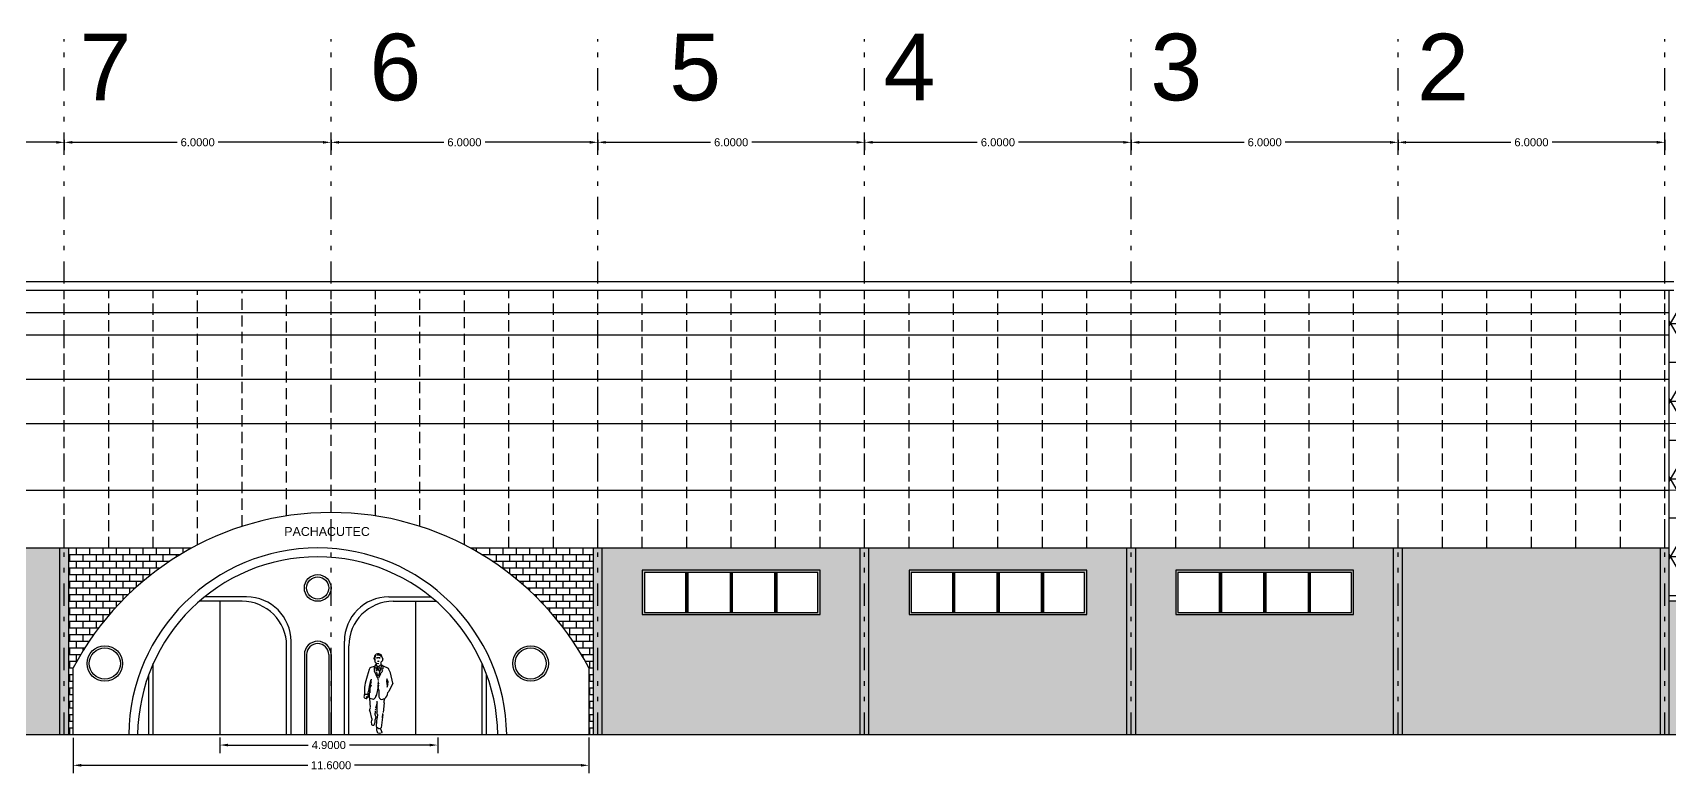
# Model space of a CAD drawing. Header units: inches. Extents: x 21 to 132, y 19 to 196.
# Drawn here: x 71.17 to 107.98, y 141.28 to 157.95 of the extents above; entities that cross this region are included whole.
import ezdxf

# ---------------------------------------------------------------- set-up
doc = ezdxf.new("R2010")
doc.units = ezdxf.units.IN
doc.header["$MEASUREMENT"] = 0
doc.linetypes.add('DIVIDE', pattern=[1.25, 0.5, -0.25, 0, -0.25, 0, -0.25])
doc.linetypes.add('HIDDEN', pattern=[0.375, 0.25, -0.125])
for name, color, linetype in [('ax', 40, 'DIVIDE'), ('D', 4, 'Continuous'), ('FURN', 253, 'Continuous'), ('inwall', 41, 'Continuous'), ('wall', 7, 'Continuous')]:
    doc.layers.add(name, color=color, linetype=linetype)
doc.layers.add('dimen', color=251, linetype='Continuous', lineweight=20)
doc.layers.add('door&win', color=5, linetype='Continuous', lineweight=25)
doc.styles.add('Annotative', font='arial.ttf')
doc.styles.get("Standard").update_dxf_attribs({"font": 'arial.ttf'})
doc.dimstyles.new('Annotative', dxfattribs={"dimscale": 0, "dimtxt": 0.18, "dimasz": 0.18, "dimexe": 0.18, "dimexo": 0.0625, "dimgap": 0.09, "dimtad": 0, "dimtih": 1, "dimtoh": 1, "dimdec": 4, "dimzin": 0, "dimdsep": 46, "dimtxsty": 'Standard', "dimcen": 0.09, "dimadec": 0, "dimazin": 0, "dimtfac": 1, "dimtdec": 4, "dimtofl": 0, "dimtmove": 0, "dimatfit": 3, "dimfxl": 1, "dimtolj": 1, "dimtzin": 0, "dimarcsym": 0})
doc.dimstyles.get("Standard").update_dxf_attribs({"dimtxt": 0.18, "dimasz": 0.18, "dimexe": 0.18, "dimexo": 0.0625, "dimgap": 0.09, "dimtad": 0, "dimtih": 1, "dimtoh": 1, "dimdec": 4, "dimzin": 0, "dimdsep": 46, "dimtxsty": 'Standard', "dimcen": 0.09, "dimadec": 0, "dimazin": 0, "dimtfac": 1, "dimtdec": 4, "dimtofl": 0, "dimtmove": 0, "dimatfit": 3, "dimfxl": 1, "dimtolj": 1, "dimtzin": 0, "dimarcsym": 0})

# ---------------------------------------------------------------- blocks, each defined once
blk = doc.blocks.new('*D49')
at = {"layer": 'Defpoints', "color": 0, "transparency": 16777216}
for p in [(65.879, 155.603), (71.879, 155.603), (71.879, 155.482)]:
    blk.add_point(p, dxfattribs=at)
at = {"layer": 'dimen', "color": 0, "lineweight": -2, "transparency": 16777216}
for p, q in [((65.879, 155.541), (65.879, 155.302)), ((66.059, 155.482), (68.415, 155.482)), ((71.699, 155.482), (69.343, 155.482)), ((71.879, 155.541), (71.879, 155.302))]:
    blk.add_line(p, q, dxfattribs=at)
at = {"layer": 'dimen', "color": 0, "transparency": 16777216}
for points in [[(66.059, 155.512), (66.059, 155.452), (65.879, 155.482)], [(71.699, 155.512), (71.699, 155.452), (71.879, 155.482)]]:
    blk.add_solid(points, dxfattribs=at)
at = {"layer": 'dimen', "color": 0, "transparency": 16777216, "insert": (68.879, 155.482), "char_height": 0.18, "attachment_point": 5, "style": 'Annotative'}
blk.add_mtext('\\A1;6.0000', dxfattribs=at)
blk = doc.blocks.new('*D37')
at = {"layer": 'Defpoints', "color": 0, "transparency": 16777216}
for p in [(72.079, 142.139), (83.679, 142.152), (72.079, 141.461)]:
    blk.add_point(p, dxfattribs=at)
at = {"layer": 'dimen', "color": 0, "lineweight": -2, "transparency": 16777216}
for p, q in [((83.679, 142.09), (83.679, 141.281)), ((72.079, 142.076), (72.079, 141.281)), ((72.259, 141.461), (77.354, 141.461)), ((83.499, 141.461), (78.404, 141.461))]:
    blk.add_line(p, q, dxfattribs=at)
at = {"layer": 'dimen', "color": 0, "transparency": 16777216}
for points in [[(72.259, 141.491), (72.259, 141.431), (72.079, 141.461)], [(83.499, 141.491), (83.499, 141.431), (83.679, 141.461)]]:
    blk.add_solid(points, dxfattribs=at)
at = {"layer": 'dimen', "color": 0, "transparency": 16777216, "insert": (77.879, 141.461), "char_height": 0.18, "attachment_point": 5}
blk.add_mtext('\\A1;11.6000', dxfattribs=at)
blk = doc.blocks.new('*D50')
at = {"layer": 'Defpoints', "color": 0, "transparency": 16777216}
for p in [(71.879, 155.603), (77.879, 155.603), (77.879, 155.482)]:
    blk.add_point(p, dxfattribs=at)
at = {"layer": 'dimen', "color": 0, "lineweight": -2, "transparency": 16777216}
for p, q in [((71.879, 155.541), (71.879, 155.302)), ((72.059, 155.482), (74.415, 155.482)), ((77.699, 155.482), (75.343, 155.482)), ((77.879, 155.541), (77.879, 155.302))]:
    blk.add_line(p, q, dxfattribs=at)
at = {"layer": 'dimen', "color": 0, "transparency": 16777216}
for points in [[(72.059, 155.512), (72.059, 155.452), (71.879, 155.482)], [(77.699, 155.512), (77.699, 155.452), (77.879, 155.482)]]:
    blk.add_solid(points, dxfattribs=at)
at = {"layer": 'dimen', "color": 0, "transparency": 16777216, "insert": (74.879, 155.482), "char_height": 0.18, "attachment_point": 5, "style": 'Annotative'}
blk.add_mtext('\\A1;6.0000', dxfattribs=at)
blk = doc.blocks.new('*D51')
at = {"layer": 'Defpoints', "color": 0, "transparency": 16777216}
for p in [(77.879, 155.603), (83.879, 155.603), (83.879, 155.482)]:
    blk.add_point(p, dxfattribs=at)
at = {"layer": 'dimen', "color": 0, "lineweight": -2, "transparency": 16777216}
for p, q in [((77.879, 155.541), (77.879, 155.302)), ((78.059, 155.482), (80.415, 155.482)), ((83.699, 155.482), (81.343, 155.482)), ((83.879, 155.541), (83.879, 155.302))]:
    blk.add_line(p, q, dxfattribs=at)
at = {"layer": 'dimen', "color": 0, "transparency": 16777216}
for points in [[(78.059, 155.512), (78.059, 155.452), (77.879, 155.482)], [(83.699, 155.512), (83.699, 155.452), (83.879, 155.482)]]:
    blk.add_solid(points, dxfattribs=at)
at = {"layer": 'dimen', "color": 0, "transparency": 16777216, "insert": (80.879, 155.482), "char_height": 0.18, "attachment_point": 5, "style": 'Annotative'}
blk.add_mtext('\\A1;6.0000', dxfattribs=at)
blk = doc.blocks.new('*D52')
at = {"layer": 'Defpoints', "color": 0, "transparency": 16777216}
for p in [(83.879, 155.603), (89.879, 155.603), (89.879, 155.482)]:
    blk.add_point(p, dxfattribs=at)
at = {"layer": 'dimen', "color": 0, "lineweight": -2, "transparency": 16777216}
for p, q in [((83.879, 155.541), (83.879, 155.302)), ((84.059, 155.482), (86.415, 155.482)), ((89.699, 155.482), (87.343, 155.482)), ((89.879, 155.541), (89.879, 155.302))]:
    blk.add_line(p, q, dxfattribs=at)
at = {"layer": 'dimen', "color": 0, "transparency": 16777216}
for points in [[(84.059, 155.512), (84.059, 155.452), (83.879, 155.482)], [(89.699, 155.512), (89.699, 155.452), (89.879, 155.482)]]:
    blk.add_solid(points, dxfattribs=at)
at = {"layer": 'dimen', "color": 0, "transparency": 16777216, "insert": (86.879, 155.482), "char_height": 0.18, "attachment_point": 5, "style": 'Annotative'}
blk.add_mtext('\\A1;6.0000', dxfattribs=at)
blk = doc.blocks.new('*D53')
at = {"layer": 'Defpoints', "color": 0, "transparency": 16777216}
for p in [(89.879, 155.603), (95.879, 155.603), (95.879, 155.482)]:
    blk.add_point(p, dxfattribs=at)
at = {"layer": 'dimen', "color": 0, "lineweight": -2, "transparency": 16777216}
for p, q in [((89.879, 155.541), (89.879, 155.302)), ((90.059, 155.482), (92.415, 155.482)), ((95.699, 155.482), (93.343, 155.482)), ((95.879, 155.541), (95.879, 155.302))]:
    blk.add_line(p, q, dxfattribs=at)
at = {"layer": 'dimen', "color": 0, "transparency": 16777216}
for points in [[(90.059, 155.512), (90.059, 155.452), (89.879, 155.482)], [(95.699, 155.512), (95.699, 155.452), (95.879, 155.482)]]:
    blk.add_solid(points, dxfattribs=at)
at = {"layer": 'dimen', "color": 0, "transparency": 16777216, "insert": (92.879, 155.482), "char_height": 0.18, "attachment_point": 5, "style": 'Annotative'}
blk.add_mtext('\\A1;6.0000', dxfattribs=at)
blk = doc.blocks.new('*D54')
at = {"layer": 'Defpoints', "color": 0, "transparency": 16777216}
for p in [(95.879, 155.603), (101.879, 155.603), (101.879, 155.482)]:
    blk.add_point(p, dxfattribs=at)
at = {"layer": 'dimen', "color": 0, "lineweight": -2, "transparency": 16777216}
for p, q in [((95.879, 155.541), (95.879, 155.302)), ((96.059, 155.482), (98.415, 155.482)), ((101.699, 155.482), (99.343, 155.482)), ((101.879, 155.541), (101.879, 155.302))]:
    blk.add_line(p, q, dxfattribs=at)
at = {"layer": 'dimen', "color": 0, "transparency": 16777216}
for points in [[(96.059, 155.512), (96.059, 155.452), (95.879, 155.482)], [(101.699, 155.512), (101.699, 155.452), (101.879, 155.482)]]:
    blk.add_solid(points, dxfattribs=at)
at = {"layer": 'dimen', "color": 0, "transparency": 16777216, "insert": (98.879, 155.482), "char_height": 0.18, "attachment_point": 5, "style": 'Annotative'}
blk.add_mtext('\\A1;6.0000', dxfattribs=at)
blk = doc.blocks.new('*D55')
at = {"layer": 'Defpoints', "color": 0, "transparency": 16777216}
for p in [(101.879, 155.603), (107.879, 155.603), (107.879, 155.482)]:
    blk.add_point(p, dxfattribs=at)
at = {"layer": 'dimen', "color": 0, "lineweight": -2, "transparency": 16777216}
for p, q in [((101.879, 155.541), (101.879, 155.302)), ((102.059, 155.482), (104.415, 155.482)), ((107.699, 155.482), (105.343, 155.482)), ((107.879, 155.541), (107.879, 155.302))]:
    blk.add_line(p, q, dxfattribs=at)
at = {"layer": 'dimen', "color": 0, "transparency": 16777216}
for points in [[(102.059, 155.512), (102.059, 155.452), (101.879, 155.482)], [(107.699, 155.512), (107.699, 155.452), (107.879, 155.482)]]:
    blk.add_solid(points, dxfattribs=at)
at = {"layer": 'dimen', "color": 0, "transparency": 16777216, "insert": (104.879, 155.482), "char_height": 0.18, "attachment_point": 5, "style": 'Annotative'}
blk.add_mtext('\\A1;6.0000', dxfattribs=at)
blk = doc.blocks.new('*D38')
at = {"layer": 'Defpoints', "color": 0, "transparency": 16777216}
for p in [(75.379, 142.152), (80.279, 142.152), (80.279, 141.917)]:
    blk.add_point(p, dxfattribs=at)
at = {"layer": 'dimen', "color": 0, "lineweight": -2, "transparency": 16777216}
for p, q in [((75.379, 142.09), (75.379, 141.737)), ((80.279, 142.09), (80.279, 141.737)), ((75.559, 141.917), (77.362, 141.917)), ((80.099, 141.917), (78.296, 141.917))]:
    blk.add_line(p, q, dxfattribs=at)
at = {"layer": 'dimen', "color": 0, "transparency": 16777216}
for points in [[(75.559, 141.947), (75.559, 141.887), (75.379, 141.917)], [(80.099, 141.947), (80.099, 141.887), (80.279, 141.917)]]:
    blk.add_solid(points, dxfattribs=at)
at = {"layer": 'dimen', "color": 0, "transparency": 16777216, "insert": (77.829, 141.917), "char_height": 0.18, "attachment_point": 5}
blk.add_mtext('\\A1;4.9000', dxfattribs=at)
blk = doc.blocks.new('6')
for p, q in [((-0.061, 1.664), (-0.063, 1.679)), ((-0.044, 1.639), (-0.061, 1.664)), ((-0.058, 1.429), (-0.056, 1.492)), ((-0.046, 1.512), (-0.056, 1.497)), ((-0.043, 1.664), (-0.051, 1.649)), ((-0.011, 1.559), (-0.046, 1.512)), ((-0.043, 1.679), (-0.041, 1.712)), ((-0.043, 1.617), (-0.043, 1.664)), ((-0.029, 1.578), (-0.043, 1.617)), ((-0.036, 1.727), (-0.041, 1.712)), ((-0.026, 1.742), (-0.036, 1.727)), ((-0.028, 1.497), (-0.031, 1.522)), ((-0.011, 1.559), (-0.029, 1.578)), ((-0.018, 1.749), (-0.026, 1.742)), ((-0.001, 1.387), (-0.026, 1.479)), ((0.097, 1.534), (-0.016, 1.447)), ((0.057, 1.692), (-0.013, 1.689)), ((0.044, 1.554), (-0.011, 1.559)), ((-0.003, 1.689), (-0.003, 1.674)), ((0.029, 1.607), (0.014, 1.607)), ((0.044, 1.612), (0.029, 1.607)), ((0.107, 1.528), (0.034, 1.289)), ((0.057, 1.467), (0.039, 1.489)), ((0.052, 1.609), (0.044, 1.612)), ((0.072, 1.692), (0.059, 1.689)), ((0.062, 1.679), (0.059, 1.689)), ((0.069, 1.674), (0.062, 1.679)), ((0.097, 1.722), (0.084, 1.732)), ((0.094, 1.554), (0.097, 1.597)), ((0.097, 1.534), (0.094, 1.554)), ((0.107, 1.742), (0.095, 1.758)), ((0.109, 1.717), (0.097, 1.722)), ((0.107, 1.609), (0.097, 1.597)), ((0.139, 1.504), (0.099, 1.534)), ((0.119, 1.617), (0.107, 1.609)), ((0.13, 1.665), (0.108, 1.719)), ((0.131, 1.665), (0.119, 1.617)), ((0.142, 1.492), (0.139, 1.504)), ((0.149, 1.504), (0.139, 1.504)), ((0.139, 1.447), (0.142, 1.492)), ((0.264, 1.452), (0.149, 1.504)), ((-0.176, 1.429), (-0.216, 1.274)), ((-0.163, 1.454), (-0.176, 1.429)), ((-0.126, 1.134), (-0.173, 1.054)), ((-0.158, 1.117), (-0.166, 1.072)), ((-0.143, 1.179), (-0.158, 1.117)), ((-0.133, 1.197), (-0.143, 1.179)), ((-0.136, 1.087), (-0.126, 1.179)), ((-0.131, 1.207), (-0.133, 1.197)), ((-0.126, 1.179), (-0.133, 1.197)), ((-0.051, 1.402), (-0.058, 1.429)), ((-0.051, 1.402), (-0.058, 1.387)), ((0.017, 1.227), (-0.058, 1.387)), ((0.004, 1.414), (-0.003, 1.402)), ((0.014, 1.304), (-0.001, 1.367)), ((0.014, 1.449), (0.004, 1.414)), ((0.062, 1.384), (0.007, 1.464)), ((0.024, 1.277), (0.014, 1.304)), ((0.024, 1.277), (0.017, 1.289)), ((0.027, 1.219), (0.017, 1.227)), ((0.112, 1.367), (0.024, 1.277)), ((0.024, 1.114), (0.024, 1.107)), ((0.032, 1.104), (0.024, 1.107)), ((0.034, 1.179), (0.027, 1.219)), ((0.027, 1.014), (0.039, 1.157)), ((0.077, 1.324), (0.032, 1.234)), ((0.039, 1.104), (0.032, 1.104)), ((0.042, 1.454), (0.037, 1.429)), ((0.042, 1.117), (0.039, 1.104)), ((0.057, 1.467), (0.042, 1.454)), ((0.079, 1.452), (0.062, 1.467)), ((0.127, 1.399), (0.112, 1.367)), ((0.139, 1.447), (0.114, 1.429)), ((0.127, 1.399), (0.114, 1.429)), ((0.224, 1.22), (0.221, 1.176)), ((0.232, 1.087), (0.221, 1.176)), ((0.251, 1.152), (0.224, 1.22)), ((0.247, 1.087), (0.251, 1.152)), ((0.267, 1.429), (0.264, 1.452)), ((0.302, 1.352), (0.267, 1.429)), ((0.357, 1.117), (0.267, 0.929)), ((0.357, 1.117), (0.302, 1.352)), ((-0.278, 0.859), (-0.291, 0.814)), ((-0.271, 0.774), (-0.288, 0.804)), ((-0.278, 0.859), (-0.283, 0.867)), ((-0.263, 0.867), (-0.278, 0.859)), ((-0.241, 0.767), (-0.271, 0.774)), ((-0.208, 0.867), (-0.263, 0.867)), ((-0.231, 0.819), (-0.241, 0.804)), ((-0.231, 0.799), (-0.241, 0.804)), ((-0.226, 0.767), (-0.241, 0.767)), ((-0.223, 0.772), (-0.231, 0.799)), ((-0.201, 0.822), (-0.223, 0.772)), ((-0.203, 0.899), (-0.208, 0.867)), ((-0.161, 0.772), (-0.208, 0.867)), ((-0.198, 0.929), (-0.203, 0.899)), ((-0.201, 0.837), (-0.201, 0.822)), ((-0.191, 0.962), (-0.198, 0.929)), ((-0.183, 0.992), (-0.191, 0.962)), ((-0.173, 1.054), (-0.183, 0.992)), ((-0.168, 0.804), (-0.158, 0.992)), ((-0.158, 0.914), (-0.163, 0.899)), ((-0.146, 0.572), (-0.161, 0.772)), ((-0.156, 1.009), (-0.158, 0.914)), ((-0.131, 1.072), (-0.156, 1.009)), ((-0.076, 0.754), (-0.151, 0.774)), ((0.037, 1.074), (-0.02, 0.824)), ((-0.011, 0.867), (-0.018, 0.852)), ((0.049, 0.947), (0.027, 1.014)), ((0.052, 0.804), (0.049, 0.947)), ((0.054, 0.852), (0.052, 0.867)), ((0.067, 0.774), (0.052, 0.804)), ((0.079, 0.762), (0.059, 0.782)), ((0.172, 0.767), (0.131, 0.757)), ((0.169, 0.742), (0.164, 0.727)), ((0.169, 0.742), (0.172, 0.767)), ((0.237, 1.074), (0.221, 1.02)), ((0.237, 1.074), (0.232, 1.087)), ((0.247, 1.087), (0.237, 1.074)), ((0.267, 0.929), (0.242, 0.907)), ((-0.151, 0.554), (-0.168, 0.527)), ((-0.168, 0.527), (-0.168, 0.512)), ((-0.153, 0.492), (-0.168, 0.512)), ((-0.111, 0.322), (-0.153, 0.492)), ((-0.038, 0.414), (-0.036, 0.447)), ((-0.023, 0.367), (-0.038, 0.414)), ((-0.031, 0.462), (-0.036, 0.447)), ((0.002, 0.679), (-0.033, 0.554)), ((-0.031, 0.462), (-0.033, 0.492)), ((-0.031, 0.509), (-0.028, 0.539)), ((0.007, 0.657), (0.002, 0.672)), ((0.014, 0.414), (0.002, 0.337)), ((0.009, 0.429), (0.004, 0.717)), ((0.012, 0.477), (0.009, 0.492)), ((0.014, 0.414), (0.009, 0.429)), ((0.134, 0.414), (0.094, 0.117)), ((0.124, 0.337), (0.134, 0.439)), ((0.162, 0.679), (0.137, 0.457)), ((0.162, 0.679), (0.164, 0.727)), ((-0.121, 0.242), (-0.118, 0.289)), ((-0.118, 0.197), (-0.121, 0.242)), ((-0.113, 0.304), (-0.118, 0.289)), ((-0.113, 0.179), (-0.118, 0.197)), ((-0.111, 0.322), (-0.113, 0.304)), ((-0.108, 0.172), (-0.113, 0.179)), ((-0.093, 0.164), (-0.108, 0.172)), ((-0.078, 0.164), (-0.093, 0.164)), ((-0.041, 0.242), (-0.038, 0.304)), ((-0.023, 0.367), (-0.038, 0.304)), ((-0.001, 0.117), (-0.011, 0.164)), ((-0.009, 0.16), (0.002, 0.337)), ((0.004, 0.112), (-0.001, 0.097)), ((-0.001, 0.054), (-0.001, 0.097)), ((0.009, 0.039), (-0.001, 0.054)), ((0.017, 0.112), (0.004, 0.112)), ((0.022, -0.006), (0.009, 0.039)), ((0.109, 0.027), (0.077, 0.104)), ((0.109, 0.012), (0.104, -0.003)), ((0.109, 0.027), (0.109, 0.012)), ((0.052, -0.016), (0.024, -0.008)), ((0.097, -0.008), (0.052, -0.016))]:
    blk.add_line(p, q)
for centre, radius, start, end in [((-0.01, 1.223), 0.277, 99.549, 123.5935), ((0.031, 1.688), 0.0945, 47.5744, 194.7889), ((0.045, 1.564), 0.0736, 207.6538, 249.9756), ((0.014, 1.621), 0.131, 57.7851, 93.2743), ((0.615, 0.937), 0.897, 157.9052, 184.9658), ((-0.123, 0.848), 0.104, 296.659, 2.2818), ((0.113, 0.836), 0.0815, 245.9994, 289.2287), ((0.063, 0.909), 0.179, 307.4462, 359.4234), ((-0.177, 0.26), 0.138, 315.9394, 352.4184), ((0.053, 0.156), 0.0573, 231.0289, 316.3539)]:
    blk.add_arc(centre, radius, start, end)

msp = doc.modelspace()

# ---------------------------------------------------------------- hatches: boundary and pattern name
at = {"layer": 'door&win'}
h = msp.add_hatch(color=256, dxfattribs=at)
h.dxf.hatch_style = 1
h.paths.add_polyline_path([(88.87891, 145.85202), (84.87891, 145.85202), (84.87891, 144.85202), (88.87891, 144.85202)])
h.paths.add_polyline_path([(88.82891, 145.80202), (88.82891, 144.90202), (84.92891, 144.90202), (84.92891, 145.80202)], flags=16)
h = msp.add_hatch(color=256, dxfattribs=at)
h.dxf.hatch_style = 1
h.paths.add_polyline_path([(94.87891, 145.85202), (90.87891, 145.85202), (90.87891, 144.85202), (94.87891, 144.85202)])
h.paths.add_polyline_path([(94.82891, 145.80202), (94.82891, 144.90202), (90.92891, 144.90202), (90.92891, 145.80202)], flags=16)
h = msp.add_hatch(color=256, dxfattribs=at)
h.dxf.hatch_style = 1
h.paths.add_polyline_path([(100.87891, 145.85202), (96.87891, 145.85202), (96.87891, 144.85202), (100.87891, 144.85202)])
h.paths.add_polyline_path([(100.82891, 145.80202), (100.82891, 144.90202), (96.92891, 144.90202), (96.92891, 145.80202)], flags=16)
at = {"layer": 'FURN'}
h = msp.add_hatch(dxfattribs=at)
h.set_pattern_fill('NET3', color=256, scale=7)
h.set_pattern_definition([(0, (141.3531, 111.15675), (0, 0.875), []), (60, (141.3531, 111.15675), (-0.757772, 0.4375), []), (120, (141.3531, 111.15675), (-0.757772, -0.4375), [])])
h.paths.add_polyline_path([(107.97891, 152.15202), (108.07891, 152.15202, -0.26232587), (119.84883, 145.15202), (107.97891, 145.15202)])
h.paths.add_polyline_path([(111.26166, 148.94919, -0.00744397), (111.85874, 148.83544, 0.47504345), (111.97891, 148.93339), (111.97891, 149.57474, 0.34975505), (111.90122, 149.67222, 0.01008667), (111.29727, 149.79767, 0.46938281), (111.17891, 149.69936), (111.17891, 149.04769, 0.36430136)], flags=16)
h.paths.add_polyline_path([(111.27891, 149.04769, -0.00744397), (111.87891, 148.93339), (111.87891, 149.57474, 0.01008667), (111.27891, 149.69936)], flags=0)
h.paths.add_polyline_path([(112.17891, 147.51853, 0.37151051), (112.26417, 147.41963, -0.00495158), (112.86221, 147.32442, 0.4642512), (112.97891, 147.42302), (112.97891, 148.28773, 0.34041989), (112.90446, 148.38442, 0.00768359), (112.30148, 148.53387, 0.48256168), (112.17891, 148.43645)], flags=16)
h.paths.add_polyline_path([(112.27891, 147.51853, -0.00495158), (112.87891, 147.42302), (112.87891, 148.28773, 0.00768359), (112.27891, 148.43645)], flags=0)
h.paths.add_polyline_path([(112.25679, 148.74931, -0.00752483), (112.85386, 148.60437, 0.49047188), (112.97891, 148.70118), (112.97891, 149.30976, 0.33075378), (112.9078, 149.40549, 0.01025451), (112.30385, 149.57432, 0.49012549), (112.17891, 149.47748), (112.17891, 148.84683, 0.35028282)], flags=16)
h.paths.add_polyline_path([(112.27891, 148.84683, -0.00752483), (112.87891, 148.70118), (112.87891, 149.30976, 0.01025451), (112.27891, 149.47748)], flags=0)
h.paths.add_polyline_path([(111.85718, 149.88719, 0.47994426), (111.97891, 149.9848), (111.97891, 150.46279, 0.33881099), (111.90502, 150.55933, 0.01094233), (111.30077, 150.70862, 0.48032484), (111.17891, 150.61104), (111.17891, 150.1061, 0.36246977), (111.26102, 150.00771, -0.00981709)], flags=16)
h.paths.add_polyline_path([(110.97891, 150.17345), (110.97891, 150.69457, 0.35920125), (110.89793, 150.79274, 0.01077794), (110.29369, 150.89637, 0.45834551), (110.17891, 150.79747), (110.17891, 150.25458, 0.3809247), (110.26744, 150.15524, -0.00970998), (110.86359, 150.07464, 0.46001735)], flags=16)
h.paths.add_polyline_path([(111.87891, 149.9848), (111.87891, 150.46279, 0.01094233), (111.27891, 150.61104), (111.27891, 150.1061, -0.00981709)], flags=0)
h.paths.add_polyline_path([(110.87891, 150.17345), (110.87891, 150.69457, 0.01077794), (110.27891, 150.79747), (110.27891, 150.25458, -0.00970998)], flags=0)
h.paths.add_polyline_path([(113.17891, 147.35255, 0.36213708), (113.26091, 147.25418, -0.00498056), (113.85895, 147.13856, 0.47436793), (113.97891, 147.23655), (113.97891, 147.99559, 0.32603166), (113.90943, 148.09082, 0.00779357), (113.30645, 148.27375, 0.49849144), (113.17891, 148.17761)], flags=16)
h.paths.add_polyline_path([(112.25461, 149.79318, -0.00997163), (112.85076, 149.63113, 0.50048749), (112.97891, 149.72709), (112.97891, 150.13085, 0.31982612), (112.91156, 150.22536, 0.01051556), (112.30756, 150.4199, 0.50211451), (112.17891, 150.32409), (112.17891, 149.89018, 0.34401375)], flags=16)
h.paths.add_polyline_path([(113.25191, 148.49708, -0.00762804), (113.84899, 148.31979, 0.50629731), (113.97891, 148.41521), (113.97891, 148.96962, 0.31157235), (113.91439, 149.06311, 0.01048187), (113.31044, 149.27789, 0.51159075), (113.17891, 149.18299), (113.17891, 148.59336, 0.33622779)], flags=16)
h.paths.add_polyline_path([(113.27891, 147.35255, -0.00498056), (113.87891, 147.23655), (113.87891, 147.99559, 0.00779357), (113.27891, 148.17761)], flags=0)
h.paths.add_polyline_path([(112.27891, 149.89018, -0.00997163), (112.87891, 149.72709), (112.87891, 150.13085, 0.01051556), (112.27891, 150.32409)], flags=0)
h.paths.add_polyline_path([(113.17891, 146.94581), (113.17891, 146.33397, 0.38935549), (113.27036, 146.23433, -0.00250742), (113.86936, 146.1799, 0.44251148), (113.97891, 146.27944), (113.97891, 146.82822, 0.3557552), (113.89913, 146.92616, 0.00504887), (113.29715, 147.04413, 0.46901843)], flags=16)
h.paths.add_polyline_path([(113.27891, 148.59336, -0.00762804), (113.87891, 148.41521), (113.87891, 148.96962, 0.01048187), (113.27891, 149.18299)], flags=0)
h.paths.add_polyline_path([(113.27891, 146.94581), (113.27891, 146.33397, -0.00250742), (113.87891, 146.27944), (113.87891, 146.82822, 0.00504887)], flags=0)
h.paths.add_polyline_path([(113.2482, 149.50872, -0.0101803), (113.84435, 149.30282, 0.52179267), (113.97891, 149.39666), (113.97891, 149.74484, 0.30022332), (113.91823, 149.83679, 0.01078927), (113.31423, 150.07984, 0.52436319), (113.17891, 149.98628), (113.17891, 149.60389, 0.32546094)], flags=16)
h.paths.add_polyline_path([(113.27891, 149.60389, -0.0101803), (113.87891, 149.39666), (113.87891, 149.74484, 0.01078927), (113.27891, 149.98628)], flags=0)
h.paths.add_polyline_path([(114.17891, 147.86276), (114.17891, 147.1523, 0.35276302), (114.25765, 147.05458, -0.00501564), (114.85569, 146.91815, 0.4846342), (114.97891, 147.01542), (114.97891, 147.64581, 0.31152428), (114.9144, 147.7393, 0.00793049), (114.31142, 147.95733, 0.51486926)], flags=16)
h.paths.add_polyline_path([(114.24704, 148.19046, -0.00775627), (114.84411, 147.97931, 0.52258828), (114.97891, 148.07306), (114.97891, 148.54876, 0.29208482), (114.92097, 148.63948, 0.01078034), (114.31702, 148.90379, 0.53395192), (114.17891, 148.81134), (114.17891, 148.28524, 0.32209234)], flags=16)
h.paths.add_polyline_path([(114.27891, 147.86276), (114.27891, 147.1523, -0.00501564), (114.87891, 147.01542), (114.87891, 147.64581, 0.00793049)], flags=0)
h.paths.add_polyline_path([(114.27891, 148.28524, -0.00775627), (114.87891, 148.07306), (114.87891, 148.54876, 0.01078034), (114.27891, 148.81134)], flags=0)
h.paths.add_polyline_path([(114.17891, 146.74281), (114.17891, 146.23972, 0.38454921), (114.2687, 146.14024, -0.00251159), (114.8677, 146.07569, 0.4475247), (114.97891, 146.17506), (114.97891, 146.60403, 0.34624964), (114.90244, 146.70122, 0.00508544), (114.30045, 146.84046, 0.47933939)], flags=16)
h.paths.add_polyline_path([(114.24178, 149.15019, -0.01045307), (114.83793, 148.89722, 0.5440367), (114.97891, 148.98844), (114.97891, 149.27278, 0.2802194), (114.92491, 149.36157, 0.01114662), (114.3209, 149.65757, 0.54765346), (114.17891, 149.56681), (114.17891, 149.24304, 0.30670582)], flags=16)
h.paths.add_polyline_path([(114.27891, 146.74281), (114.27891, 146.23972, -0.00251159), (114.87891, 146.17506), (114.87891, 146.60403, 0.00508544)], flags=0)
h.paths.add_polyline_path([(114.27891, 149.24304, -0.01045307), (114.87891, 148.98844), (114.87891, 149.27278, 0.01114662), (114.27891, 149.56681)], flags=0)
h.paths.add_polyline_path([(115.17891, 147.91982, 0.30782853), (115.24216, 147.82682, -0.00791314), (115.83924, 147.5799, 0.53942474), (115.97891, 147.67169), (115.97891, 148.0395, 0.27214053), (115.92755, 148.12688, 0.01116731), (115.3236, 148.44564, 0.55742443), (115.17891, 148.35618)], flags=16)
h.paths.add_polyline_path([(115.17891, 147.48905), (115.17891, 146.91709, 0.34337603), (115.25439, 146.82015, -0.00505722), (115.85243, 146.66242, 0.49506741), (115.97891, 146.75885), (115.97891, 147.23512, 0.29684262), (115.91937, 147.32657, 0.0080984), (115.31639, 147.58177, 0.53177375)], flags=16)
h.paths.add_polyline_path([(115.23537, 148.71187, -0.01080468), (115.83152, 148.40745, 0.56744163), (115.97891, 148.4955), (115.97891, 148.7051, 0.25963583), (115.93158, 148.7901, 0.01161105), (115.32758, 149.14519, 0.57224415), (115.17891, 149.05783), (115.17891, 148.8019, 0.28762688)], flags=16)
h.paths.add_polyline_path([(115.27891, 147.91982, -0.00791314), (115.87891, 147.67169), (115.87891, 148.0395, 0.01116731), (115.27891, 148.35618)], flags=0)
h.paths.add_polyline_path([(115.27891, 147.48905), (115.27891, 146.91709, -0.00505722), (115.87891, 146.75885), (115.87891, 147.23512, 0.0080984)], flags=0)
h.paths.add_polyline_path([(115.27891, 148.8019, -0.01080468), (115.87891, 148.4955), (115.87891, 148.7051, 0.01161105), (115.27891, 149.05783)], flags=0)
h.paths.add_polyline_path([(116.17891, 147.80879), (116.17891, 147.49372, 0.29338269), (116.23729, 147.4028, -0.00810349), (116.83436, 147.11768, 0.55690175), (116.97891, 147.20721), (116.97891, 147.43119, 0.25155006), (116.93413, 147.51456, 0.01166926), (116.33018, 147.89464, 0.58228568)], flags=16)
h.paths.add_polyline_path([(116.17891, 148.27258, 0.26807771), (116.22895, 148.18595, -0.0112573), (116.8251, 147.82402, 0.59229622), (116.97891, 147.90831), (116.97891, 148.0283, 0.23823999), (116.93825, 148.10879, 0.01221925), (116.33425, 148.5317, 0.59847763), (116.17891, 148.4484)], flags=16)
h.paths.add_polyline_path([(116.27891, 147.80879), (116.27891, 147.49372, -0.00810349), (116.87891, 147.20721), (116.87891, 147.43119, 0.01166926)], flags=0)
h.paths.add_polyline_path([(116.27891, 148.27258, -0.0112573), (116.87891, 147.90831), (116.87891, 148.0283, 0.01221925), (116.27891, 148.4484)], flags=0)
at = {"layer": 'inwall'}
h = msp.add_hatch(dxfattribs=at)
h.set_pattern_fill('BRICK', color=253, scale=0.6)
h.set_pattern_definition([(0, (141.35314, 111.15675), (0, 0.15), []), (90, (141.35314, 111.15675), (-0.3, 0), [0.15, -0.15]), (90, (141.50314, 111.15675), (-0.3, 0), [-0.15, 0.15])])
h.paths.add_polyline_path([(47.97891, 146.35202), (47.97891, 142.15202), (53.77891, 142.15202), (53.77891, 146.35202)])
h.paths.add_polyline_path([(53.97891, 142.15202), (59.77891, 142.15202), (59.77891, 146.35202), (53.97891, 146.35202)])
h.paths.add_polyline_path([(54.87891, 144.85202), (54.87891, 145.85202), (58.87891, 145.85202), (58.87891, 144.85202)], flags=16)
h.paths.add_polyline_path([(54.92891, 144.90202), (54.92891, 145.80202), (58.82891, 145.80202), (58.82891, 144.90202)], flags=0)
h.paths.add_polyline_path([(59.97891, 142.15202), (65.77891, 142.15202), (65.77891, 146.35202), (59.97891, 146.35202)])
h.paths.add_polyline_path([(60.87891, 144.85202), (60.87891, 145.85202), (64.87891, 145.85202), (64.87891, 144.85202)], flags=16)
h.paths.add_polyline_path([(60.92891, 144.90202), (60.92891, 145.80202), (64.82891, 145.80202), (64.82891, 144.90202)], flags=0)
h.paths.add_polyline_path([(71.77891, 142.15202), (71.77891, 146.35202), (65.97891, 146.35202), (65.97891, 142.15202)])
h.paths.add_polyline_path([(66.87891, 144.85202), (66.87891, 145.85202), (70.87891, 145.85202), (70.87891, 144.85202)], flags=16)
h.paths.add_polyline_path([(66.92891, 144.90202), (66.92891, 145.80202), (70.82891, 145.80202), (70.82891, 144.90202)], flags=0)
h.paths.add_polyline_path([(83.97891, 142.15202), (89.77891, 142.15202), (89.77891, 146.35202), (83.97891, 146.35202)])
h.paths.add_polyline_path([(84.87891, 144.85202), (84.87891, 145.85202), (88.87891, 145.85202), (88.87891, 144.85202)], flags=16)
h.paths.add_polyline_path([(84.92891, 144.90202), (84.92891, 145.80202), (88.82891, 145.80202), (88.82891, 144.90202)], flags=0)
h.paths.add_polyline_path([(95.77891, 142.15202), (95.77891, 146.35202), (89.97891, 146.35202), (89.97891, 142.15202)])
h.paths.add_polyline_path([(90.87891, 144.85202), (90.87891, 145.85202), (94.87891, 145.85202), (94.87891, 144.85202)], flags=16)
h.paths.add_polyline_path([(90.92891, 144.90202), (90.92891, 145.80202), (94.82891, 145.80202), (94.82891, 144.90202)], flags=0)
h.paths.add_polyline_path([(101.77891, 142.15202), (101.77891, 146.35202), (95.97891, 146.35202), (95.97891, 142.15202)])
h.paths.add_polyline_path([(96.87891, 144.85202), (96.87891, 145.85202), (100.87891, 145.85202), (100.87891, 144.85202)], flags=16)
h.paths.add_polyline_path([(96.92891, 144.90202), (96.92891, 145.80202), (100.82891, 145.80202), (100.82891, 144.90202)], flags=0)
h.paths.add_polyline_path([(107.77891, 142.15202), (107.77891, 146.35202), (101.97891, 146.35202), (101.97891, 142.15202)])
h.paths.add_polyline_path([(120.07891, 142.15202), (120.07891, 145.15202), (107.97891, 145.15202), (107.97891, 142.15202)])
h = msp.add_hatch(dxfattribs=at)
h.set_pattern_fill('BRICK', color=253, scale=0.6)
h.set_pattern_definition([(0, (336.90079, 36.85747), (0, 0.15), []), (90, (336.9008, 36.85747), (-0.3, 0), [0.15, -0.15]), (90, (337.0508, 36.85747), (-0.3, 0), [-0.15, 0.15])])
h.paths.add_polyline_path([(74.74286, 146.35202), (71.97891, 146.35202), (71.97891, 142.15202), (72.07891, 142.15202), (72.07891, 143.65202, -0.14777449)])
h.paths.add_polyline_path([(83.67891, 143.65202), (83.67891, 142.15202), (83.77891, 142.15202), (83.77891, 146.35202), (81.01496, 146.35202, -0.14777449)])
at = {"layer": 'wall'}
h = msp.add_hatch(color=253, dxfattribs=at)
h.dxf.hatch_style = 1
h.paths.add_polyline_path([(71.87891, 146.35202), (71.77891, 146.35202), (71.77891, 142.15202), (71.87891, 142.15202)])
h.paths.add_polyline_path([(71.97891, 146.35202), (71.87891, 146.35202), (71.87891, 142.15202), (71.97891, 142.15202)])
h = msp.add_hatch(color=253, dxfattribs=at)
h.dxf.hatch_style = 1
h.paths.add_polyline_path([(83.87891, 146.35202), (83.77891, 146.35202), (83.77891, 142.15202), (83.87891, 142.15202)])
h.paths.add_polyline_path([(83.97891, 146.35202), (83.87891, 146.35202), (83.87891, 142.15202), (83.97891, 142.15202)])
h = msp.add_hatch(color=253, dxfattribs=at)
h.dxf.hatch_style = 1
h.paths.add_polyline_path([(89.87891, 146.35202), (89.77891, 146.35202), (89.77891, 142.15202), (89.87891, 142.15202)])
h.paths.add_polyline_path([(89.97891, 146.35202), (89.87891, 146.35202), (89.87891, 142.15202), (89.97891, 142.15202)])
h = msp.add_hatch(color=253, dxfattribs=at)
h.dxf.hatch_style = 1
h.paths.add_polyline_path([(95.87891, 146.35202), (95.77891, 146.35202), (95.77891, 142.15202), (95.87891, 142.15202)])
h.paths.add_polyline_path([(95.97891, 146.35202), (95.87891, 146.35202), (95.87891, 142.15202), (95.97891, 142.15202)])
h = msp.add_hatch(color=253, dxfattribs=at)
h.dxf.hatch_style = 1
h.paths.add_polyline_path([(101.87891, 146.35202), (101.77891, 146.35202), (101.77891, 142.15202), (101.87891, 142.15202)])
h.paths.add_polyline_path([(101.97891, 146.35202), (101.87891, 146.35202), (101.87891, 142.15202), (101.97891, 142.15202)])
h = msp.add_hatch(color=253, dxfattribs=at)
h.dxf.hatch_style = 1
h.paths.add_polyline_path([(107.87891, 146.35202), (107.77891, 146.35202), (107.77891, 142.15202), (107.87891, 142.15202)])
h.paths.add_polyline_path([(107.97891, 146.35202), (107.87891, 146.35202), (107.87891, 142.15202), (107.97891, 142.15202)])

# ---------------------------------------------------------------- linework, layer by layer
at = {"layer": 'ax'}
for p, q in [((71.87891, 142.15202), (71.87891, 157.80725)), ((77.87891, 142.15202), (77.87891, 157.80725)), ((83.87891, 142.15202), (83.87891, 157.80725)), ((89.87891, 142.15202), (89.87891, 157.80725)), ((95.87891, 142.15202), (95.87891, 157.80725)), ((101.87891, 142.15202), (101.87891, 157.80725)), ((107.87891, 142.15202), (107.87891, 157.80725))]:
    msp.add_line(p, q, dxfattribs=at)
at = {"layer": 'D', "color": 253}
for p, q in [((73.87891, 142.15202), (73.87891, 143.74989)), ((81.27891, 142.15202), (81.27891, 143.74989)), ((73.77891, 142.15202), (73.77891, 143.50409)), ((81.37891, 142.15202), (81.37891, 143.50409))]:
    msp.add_line(p, q, dxfattribs=at)
at = {"layer": 'door&win'}
for p, q in [((85.85391, 145.80202), (85.85391, 144.90202)), ((85.87891, 145.80202), (85.87891, 144.90202)), ((85.90391, 145.80202), (85.90391, 144.90202)), ((86.85391, 145.80202), (86.85391, 144.90202)), ((86.87891, 145.80202), (86.87891, 144.90202)), ((86.90391, 145.80202), (86.90391, 144.90202)), ((87.85391, 145.80202), (87.85391, 144.90202)), ((87.87891, 145.80202), (87.87891, 144.90202)), ((87.90391, 145.80202), (87.90391, 144.90202)), ((91.85391, 145.80202), (91.85391, 144.90202)), ((91.87891, 145.80202), (91.87891, 144.90202)), ((91.90391, 145.80202), (91.90391, 144.90202)), ((92.85391, 145.80202), (92.85391, 144.90202)), ((92.87891, 145.80202), (92.87891, 144.90202)), ((92.90391, 145.80202), (92.90391, 144.90202)), ((93.85391, 145.80202), (93.85391, 144.90202)), ((93.87891, 145.80202), (93.87891, 144.90202)), ((93.90391, 145.80202), (93.90391, 144.90202)), ((97.85391, 145.80202), (97.85391, 144.90202)), ((97.87891, 145.80202), (97.87891, 144.90202)), ((97.90391, 145.80202), (97.90391, 144.90202)), ((98.85391, 145.80202), (98.85391, 144.90202)), ((98.87891, 145.80202), (98.87891, 144.90202)), ((98.90391, 145.80202), (98.90391, 144.90202)), ((99.85391, 145.80202), (99.85391, 144.90202)), ((99.87891, 145.80202), (99.87891, 144.90202)), ((99.90391, 145.80202), (99.90391, 144.90202))]:
    msp.add_line(p, q, dxfattribs=at)
at = {"layer": 'door&win', "color": 253}
for p, q in [((75.87891, 145.15202), (74.91409, 145.15202)), ((75.97891, 145.25202), (75.03311, 145.25202)), ((75.37891, 145.15202), (75.37891, 142.15202)), ((79.17891, 145.25202), (80.12472, 145.25202)), ((79.27891, 145.15202), (80.24373, 145.15202)), ((79.77891, 145.15202), (79.77891, 142.15202)), ((76.87891, 142.15202), (76.87891, 144.15202)), ((76.97891, 142.15202), (76.97891, 144.25202)), ((78.17891, 142.15202), (78.17891, 144.25202)), ((78.27891, 142.15202), (78.27891, 144.15202))]:
    msp.add_line(p, q, dxfattribs=at)
at = {"layer": 'door&win'}
for points in [[(88.87891, 144.85202), (88.87891, 145.85202), (84.87891, 145.85202), (84.87891, 144.85202)], [(88.82891, 144.90202), (88.82891, 145.80202), (84.92891, 145.80202), (84.92891, 144.90202)], [(94.87891, 144.85202), (94.87891, 145.85202), (90.87891, 145.85202), (90.87891, 144.85202)], [(94.82891, 144.90202), (94.82891, 145.80202), (90.92891, 145.80202), (90.92891, 144.90202)], [(100.87891, 144.85202), (100.87891, 145.85202), (96.87891, 145.85202), (96.87891, 144.85202)], [(100.82891, 144.90202), (100.82891, 145.80202), (96.92891, 145.80202), (96.92891, 144.90202)]]:
    msp.add_lwpolyline(points, close=True, dxfattribs=at)
for centre, radius in [((72.79047, 143.75202), 0.4), ((72.79047, 143.75202), 0.35), ((82.36736, 143.75202), 0.4), ((82.36736, 143.75202), 0.35)]:
    msp.add_circle(centre, radius, dxfattribs=at)
at = {"layer": 'door&win', "color": 253}
for centre, start, end in [((75.87891, 144.15202), 0, 90), ((75.97891, 144.25202), 0, 90), ((79.17891, 144.25202), 90, 180), ((79.27891, 144.15202), 90, 180)]:
    msp.add_arc(centre, 1, start, end, dxfattribs=at)
at = {"layer": 'inwall', "color": 253, "linetype": 'HIDDEN'}
for p, q in [((71.87891, 146.35202), (71.87891, 152.15202)), ((72.87891, 146.35202), (72.87891, 152.15202)), ((73.87891, 146.35202), (73.87891, 152.15202)), ((74.87891, 146.42405), (74.87891, 152.15202)), ((75.87891, 146.83813), (75.87891, 152.15202)), ((76.87891, 147.07389), (76.87891, 152.15202)), ((77.87891, 147.1506), (77.87891, 152.15202)), ((78.87891, 147.07389), (78.87891, 152.15202)), ((79.87891, 146.83813), (79.87891, 152.15202)), ((80.87891, 146.42405), (80.87891, 152.15202)), ((81.87891, 146.35202), (81.87891, 152.15202)), ((82.87891, 146.35202), (82.87891, 152.15202)), ((83.87891, 146.35202), (83.87891, 152.15202)), ((84.87891, 146.35202), (84.87891, 152.15202)), ((85.87891, 146.35202), (85.87891, 152.15202)), ((86.87891, 146.35202), (86.87891, 152.15202)), ((87.87891, 146.35202), (87.87891, 152.15202)), ((88.87891, 146.35202), (88.87891, 152.15202)), ((89.87891, 146.35202), (89.87891, 152.15202)), ((90.87891, 146.35202), (90.87891, 152.15202)), ((91.87891, 146.35202), (91.87891, 152.15202)), ((92.87891, 146.35202), (92.87891, 152.15202)), ((93.87891, 146.35202), (93.87891, 152.15202)), ((94.87891, 146.35202), (94.87891, 152.15202)), ((95.87891, 146.35202), (95.87891, 152.15202)), ((96.87891, 146.35202), (96.87891, 152.15202)), ((97.87891, 146.35202), (97.87891, 152.15202)), ((98.87891, 146.35202), (98.87891, 152.15202)), ((99.87891, 146.35202), (99.87891, 152.15202)), ((100.87891, 146.35202), (100.87891, 152.15202)), ((101.87891, 146.35202), (101.87891, 152.15202)), ((102.87891, 146.35202), (102.87891, 152.15202)), ((103.87891, 146.35202), (103.87891, 152.15202)), ((104.87891, 146.35202), (104.87891, 152.15202)), ((105.87891, 146.35202), (105.87891, 152.15202)), ((106.87891, 146.35202), (106.87891, 152.15202)), ((107.87891, 146.35202), (107.87891, 152.15202))]:
    msp.add_line(p, q, dxfattribs=at)
at = {"layer": 'inwall', "color": 253}
for p, q in [((47.77891, 151.65202), (107.97891, 151.65202)), ((47.77891, 151.15087), (107.97891, 151.15087)), ((47.77891, 150.15202), (107.97891, 150.14902)), ((47.77891, 149.15202), (107.97891, 149.15237)), ((47.77891, 147.65291), (107.97891, 147.65202))]:
    msp.add_line(p, q, dxfattribs=at)
at = {"layer": 'inwall'}
for p, q in [((72.07891, 142.15202), (72.07891, 143.65202)), ((83.67891, 143.65202), (83.67891, 142.15202))]:
    msp.add_line(p, q, dxfattribs=at)
at = {"layer": 'inwall', "color": 253}
for centre, radius, start, end in [((107.74711, 128.8541), 20.2996, 53.40495, 89.345731), ((107.7633, 117.19935), 30.45343, 66.618432, 89.594348)]:
    msp.add_arc(centre, radius, start, end, dxfattribs=at)
at = {"layer": 'inwall'}
msp.add_arc((77.87891, 140.59364), 6.55695, 27.802938, 152.197062, dxfattribs=at)
at = {"layer": 'wall'}
for p, q in [((47.67891, 152.35202), (108.07891, 152.35202)), ((47.67891, 152.15202), (108.07891, 152.15202)), ((107.97891, 142.15202), (107.97891, 152.15202)), ((47.77891, 146.35202), (74.74286, 146.35202)), ((71.77891, 142.15202), (71.77891, 146.35202)), ((71.97891, 142.15202), (71.97891, 146.35202)), ((81.01496, 146.35202), (107.97891, 146.35202)), ((83.77891, 142.15202), (83.77891, 146.35202)), ((83.97891, 142.15202), (83.97891, 146.35202)), ((89.77891, 142.15202), (89.77891, 146.35202)), ((89.97891, 142.15202), (89.97891, 146.35202)), ((95.77891, 142.15202), (95.77891, 146.35202)), ((95.97891, 142.15202), (95.97891, 146.35202)), ((101.77891, 142.15202), (101.77891, 146.35202)), ((101.97891, 142.15202), (101.97891, 146.35202)), ((107.77891, 142.15202), (107.77891, 146.35202)), ((120.07891, 145.15202), (107.97891, 145.15202)), ((35.67891, 142.15202), (120.07891, 142.15202))]:
    msp.add_line(p, q, dxfattribs=at)
at = {"layer": 'wall', "color": 253}
for p, q in [((77.27891, 143.95202), (77.27891, 142.15202)), ((77.32891, 143.95202), (77.32891, 142.15202)), ((77.82891, 143.95202), (77.82891, 142.15202)), ((77.87891, 143.95202), (77.87891, 142.15202))]:
    msp.add_line(p, q, dxfattribs=at)
for radius in [0.3, 0.25]:
    msp.add_circle((77.57891, 145.45202), radius, dxfattribs=at)
at = {"layer": 'wall'}
for radius, start, end in [(4.25062, 0.68241, 179.31759), (4.05062, 0.716105, 179.283895)]:
    msp.add_arc((77.57891, 142.10139), radius, start, end, dxfattribs=at)
at = {"layer": 'wall', "color": 253}
for radius in [0.3, 0.25]:
    msp.add_arc((77.57891, 143.95202), radius, 0, 180, dxfattribs=at)

# ---------------------------------------------------------------- block references
at = {"layer": 'FURN', "color": 8, "lineweight": 100}
msp.add_blockref('6', (78.91099, 142.19075), dxfattribs=at)

# ---------------------------------------------------------------- texts
at = {"insert": (76.82688, 146.82311), "char_height": 0.2, "attachment_point": 1}
msp.add_mtext_dynamic_manual_height_columns('PACHACUTEC', width=8.6357561, gutter_width=1, heights=[0], dxfattribs=at)
at = {"layer": 'ax', "char_height": 1.5, "attachment_point": 1}
for s, heights, insert in [('7', [0], (72.22014, 157.92655)), ('6', [0], (78.74303, 157.92655)), ('5', [0], (85.48712, 157.92655)), ('4', [0], (90.30805, 157.92655)), ('3', [1.5], (96.30805, 157.92655)), ('2', [0], (102.30805, 157.92655))]:
    msp.add_mtext_dynamic_manual_height_columns(s, width=1.4771699, gutter_width=1, heights=heights, dxfattribs=dict(at, insert=insert))

# ---------------------------------------------------------------- dimensions: what is measured, and where the dimension line sits
at = {"layer": 'dimen'}
for base, p1, p2, picture, middle in [((71.87891, 155.48248), (65.87891, 155.60308), (71.87891, 155.60308), '*D49', (68.87891, 155.48248)), ((77.87891, 155.48248), (71.87891, 155.60308), (77.87891, 155.60308), '*D50', (74.87891, 155.48248)), ((83.87891, 155.48248), (77.87891, 155.60308), (83.87891, 155.60308), '*D51', (80.87891, 155.48248)), ((89.87891, 155.48248), (83.87891, 155.60308), (89.87891, 155.60308), '*D52', (86.87891, 155.48248)), ((95.87891, 155.48248), (89.87891, 155.60308), (95.87891, 155.60308), '*D53', (92.87891, 155.48248)), ((101.87891, 155.48248), (95.87891, 155.60308), (101.87891, 155.60308), '*D54', (98.87891, 155.48248)), ((107.87891, 155.48248), (101.87891, 155.60308), (107.87891, 155.60308), '*D55', (104.87891, 155.48248))]:
    dim = msp.add_linear_dim(base=base, p1=p1, p2=p2, dimstyle='Annotative', override={"dimscale": 0, "dimtxsty": 'Annotative', "dimtix": 0, "dimtofl": 0, "dimtmove": 0, "dimatfit": 3}, dxfattribs=at)
    dim.commit()
    dim.dimension.update_dxf_attribs({"geometry": picture, "text_midpoint": middle, "dimtype": 160})
dim = msp.add_linear_dim(base=(72.07891, 141.46147), p1=(83.67891, 142.15202), p2=(72.07891, 142.13858), dimstyle='Standard', dxfattribs=at)
dim.commit()
dim.dimension.update_dxf_attribs({"geometry": '*D37', "text_midpoint": (77.87891, 141.46147), "dimtype": 160})
dim = msp.add_linear_dim(base=(80.27891, 141.91726), p1=(75.37891, 142.15202), p2=(80.27891, 142.15202), angle=0, dimstyle='Standard', dxfattribs=at)
dim.commit()
dim.dimension.update_dxf_attribs({"geometry": '*D38', "text_midpoint": (77.82891, 141.91726), "dimtype": 161})

doc.saveas('drawing.dxf')
